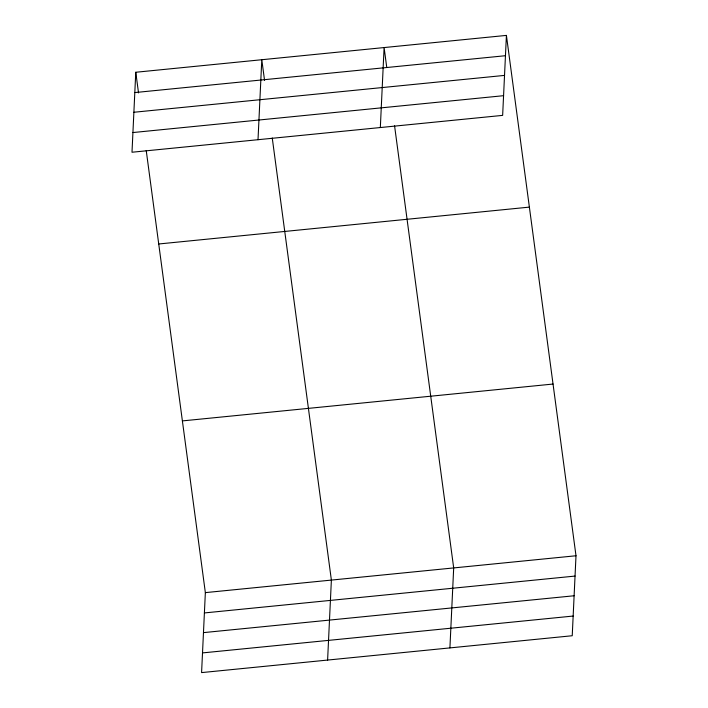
<?xml version="1.0" encoding="UTF-8"?>
<svg xmlns="http://www.w3.org/2000/svg" width="708" height="708" viewBox="0 0 708 708"><rect width="100%" height="100%" fill="white"/><g stroke="black" fill="none" stroke-linecap="round" stroke-linejoin="round"><path stroke-width="1.06" d="M135.768 72.26L131.998 152.238L502.645 115.377L506.415 35.4L135.768 72.26L138.529 92.916M146.229 150.512L205.355 592.623L201.585 672.6L572.232 635.74L576.002 555.762L506.415 35.4M258.013 139.706L261.792 59.729L264.553 80.376M327.609 660.068L331.379 580.091L272.253 137.98M380.329 127.537L384.099 47.569L386.718 67.127M449.916 647.9L453.686 567.922L394.568 125.82M134.812 92.571L505.459 55.711M133.883 112.262L504.53 75.402M132.927 132.546L503.574 95.686M158.734 243.986L529.38 207.117M182.39 420.906L553.036 384.046M205.355 592.623L576.002 555.762M204.4 612.933L575.046 576.073M203.47 632.625L574.117 595.764M202.515 652.909L573.161 616.048"/></g></svg>
